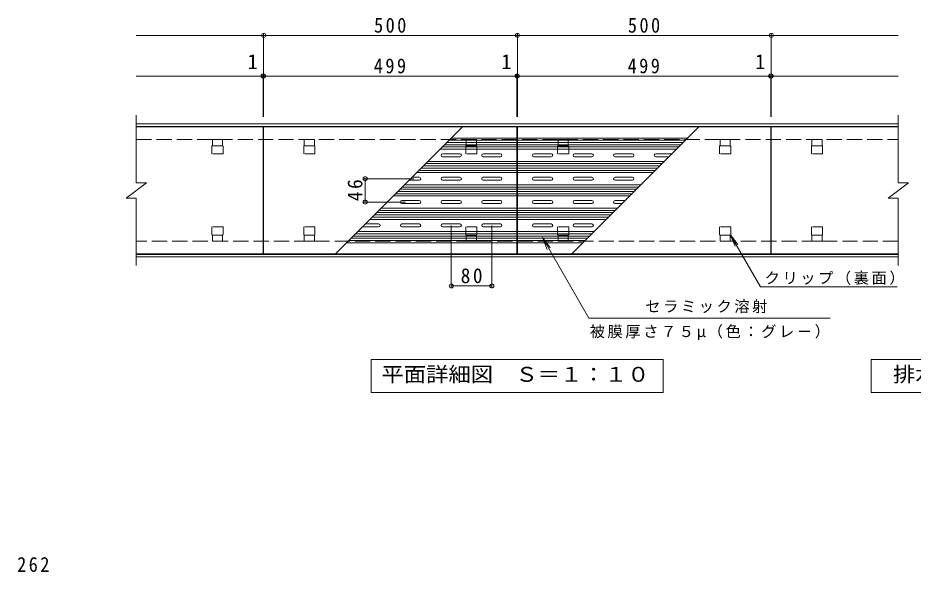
# Model space of a CAD drawing. Units: millimetres on the paper, enlarged 2 times, with parts at other scales. Extents: x -234 to 308, y -274 to 224.
# Drawn here: x -227.3 to 125.4, y 5.6 to 223.7 of the extents above; entities that cross this region are included whole.
import ezdxf
from ezdxf.enums import TextEntityAlignment as Align

# ---------------------------------------------------------------- set-up
doc = ezdxf.new("R2010")
doc.units = ezdxf.units.MM
doc.header["$LTSCALE"] = 2
doc.header["$PDMODE"] = 32
doc.header["$PDSIZE"] = 1.6
doc.linetypes.add('DASHED2', pattern=[3, 2, -1])
doc.linetypes.add('DASHED3', pattern=[4, 3, -1])
for name, color, linetype, lineweight in [('C-1', 2, 'Continuous', 9), ('C-2', 3, 'Continuous', 9), ('C-4', 7, 'Continuous', 9), ('C-5', 7, 'Continuous', 9), ('C-9', 4, 'DASHED2', 9), ('C-A', 3, 'Continuous', 9), ('D-4', 7, 'Continuous', 9)]:
    doc.layers.add(name, color=color, linetype=linetype, lineweight=lineweight)
doc.styles.add('ＭＳ ゴシック', font='')
doc.styles.get('ＭＳ ゴシック').set_extended_font_data('MS Gothic')

msp = doc.modelspace()

# ---------------------------------------------------------------- linework, layer by layer
at = {"layer": 'C-1'}
for p, q in [((-180.7, 182.043), (119.5, 182.043)), ((-180.7, 181.043), (119.5, 181.043)), ((119.5, 130.643), (-180.7, 130.643)), ((119.5, 129.643), (-180.7, 129.643))]:
    msp.add_line(p, q, dxfattribs=at)
at = {"layer": 'C-1', "linetype": 'DASHED3'}
for p, q in [((-180.7, 175.843), (119.5, 175.843)), ((119.5, 135.843), (-180.7, 135.843))]:
    msp.add_line(p, q, dxfattribs=at)
at = {"layer": 'C-2'}
for p, q in [((-180.7, 158.843), (-180.7, 185.443)), ((119.5, 185.443), (119.5, 158.843)), ((-130.7, 180.843), (-180.7, 180.843)), ((-130.7, 130.843), (-130.7, 180.843)), ((69.5, 180.843), (69.5, 130.843)), ((69.5, 180.843), (119.5, 180.843)), ((-184.7, 152.843), (-176.7, 158.843)), ((-180.7, 158.843), (-176.7, 158.843)), ((115.5, 152.843), (123.5, 158.843)), ((119.5, 158.843), (123.5, 158.843)), ((-184.7, 152.843), (-180.7, 152.843)), ((-180.7, 126.243), (-180.7, 152.843)), ((115.5, 152.843), (119.5, 152.843)), ((119.5, 152.843), (119.5, 126.243)), ((-130.7, 130.843), (-180.7, 130.843)), ((69.5, 130.843), (119.5, 130.843))]:
    msp.add_line(p, q, dxfattribs=at)
for points in [[(-130.5, 130.843), (-130.5, 180.843), (-30.7, 180.843), (-30.7, 130.843)], [(-30.5, 130.843), (-30.5, 180.843), (69.3, 180.843), (69.3, 130.843)]]:
    msp.add_lwpolyline(points, close=True, dxfattribs=at)
at = {"layer": 'C-4'}
for p, q in [((-180.7, 216.843), (119.5, 216.843)), ((-130.5, 184.843), (-130.5, 217.443)), ((-30.5, 184.843), (-30.5, 217.443)), ((69.5, 184.843), (69.5, 217.443)), ((-130.7, 184.843), (-130.7, 201.443)), ((-30.7, 184.843), (-30.7, 201.443)), ((69.3, 184.843), (69.3, 201.443)), ((-180.7, 200.843), (119.5, 200.843)), ((-71.301, 160.443), (-91.102, 160.443)), ((-90.502, 151.243), (-90.502, 160.443)), ((-74.613, 151.243), (-91.102, 151.243)), ((-56.6, 142.038), (-56.6, 117.643)), ((-40.6, 142.038), (-40.6, 117.643)), ((-56.6, 118.243), (-40.6, 118.243))]:
    msp.add_line(p, q, dxfattribs=at)
for p in [(-130.5, 216.843), (-30.5, 216.843), (69.5, 216.843), (-130.7, 200.843), (-130.5, 200.843), (-30.7, 200.843), (-30.5, 200.843), (69.3, 200.843), (69.5, 200.843), (-90.502, 160.443), (-90.502, 151.243), (-56.6, 118.243), (-40.6, 118.243)]:
    msp.add_point(p, dxfattribs=at)
at = {"layer": 'C-5'}
for p, q in [((53.3, 138.543), (56.344, 134.577)), ((53.3, 138.543), (55.213, 133.924)), ((-20.687, 137.235), (-17.643, 133.269)), ((-20.687, 137.235), (-18.773, 132.616)), ((-2.369, 105.508), (-20.687, 137.235)), ((-2.369, 105.508), (92.714, 105.508)), ((-88.1, 89.243), (26.9, 89.243)), ((-88.1, 76.243), (-88.1, 89.243))]:
    msp.add_line(p, q, dxfattribs=at)
for points in [[(53.3, 138.543), (65.258, 117.832), (119.085, 117.832)], [(26.9, 89.243), (26.9, 76.243), (-88.1, 76.243)]]:
    msp.add_lwpolyline(points, dxfattribs=at)
msp.add_lwpolyline([(108.912, 76.243), (108.912, 89.243), (223.913, 89.243), (223.913, 76.243)], close=True, dxfattribs=at)
at = {"layer": 'C-9'}
for p, q in [((-150.9, 173.143), (-150.9, 170.243)), ((-150.7, 173.426), (-150.7, 175.843)), ((-150.7, 175.843), (-146.7, 175.843)), ((-150.6, 173.443), (-146.8, 173.443)), ((-146.7, 173.426), (-146.7, 175.843)), ((-146.5, 173.143), (-146.5, 170.243)), ((-114.7, 173.143), (-114.7, 170.243)), ((-114.5, 173.426), (-114.5, 175.843)), ((-114.5, 175.843), (-110.5, 175.843)), ((-114.4, 173.443), (-110.6, 173.443)), ((-110.5, 173.426), (-110.5, 175.843)), ((-110.3, 173.143), (-110.3, 170.243)), ((-50.9, 173.143), (-50.9, 170.243)), ((-50.7, 173.426), (-50.7, 175.843)), ((-50.7, 175.843), (-46.7, 175.843)), ((-50.6, 173.443), (-46.8, 173.443)), ((-46.7, 173.426), (-46.7, 175.843)), ((-46.5, 173.143), (-46.5, 170.243)), ((-14.7, 173.143), (-14.7, 170.243)), ((-14.5, 173.426), (-14.5, 175.843)), ((-14.5, 175.843), (-10.5, 175.843)), ((-14.4, 173.443), (-10.6, 173.443)), ((-10.5, 173.426), (-10.5, 175.843)), ((-10.3, 173.143), (-10.3, 170.243)), ((49.1, 173.143), (49.1, 170.243)), ((49.3, 173.426), (49.3, 175.843)), ((49.3, 175.843), (53.3, 175.843)), ((49.4, 173.443), (53.2, 173.443)), ((53.3, 173.426), (53.3, 175.843)), ((53.5, 173.143), (53.5, 170.243)), ((85.3, 173.143), (85.3, 170.243)), ((85.5, 173.426), (85.5, 175.843)), ((85.5, 175.843), (89.5, 175.843)), ((85.6, 173.443), (89.4, 173.443)), ((89.5, 173.426), (89.5, 175.843)), ((89.7, 173.143), (89.7, 170.243)), ((-146.5, 170.243), (-150.9, 170.243)), ((-110.3, 170.243), (-114.7, 170.243)), ((-46.5, 170.243), (-50.9, 170.243)), ((-10.3, 170.243), (-14.7, 170.243)), ((53.5, 170.243), (49.1, 170.243)), ((89.7, 170.243), (85.3, 170.243)), ((-150.9, 138.543), (-150.9, 141.443)), ((-146.5, 141.443), (-150.9, 141.443)), ((-146.5, 138.543), (-146.5, 141.443)), ((-114.7, 138.543), (-114.7, 141.443)), ((-110.3, 141.443), (-114.7, 141.443)), ((-110.3, 138.543), (-110.3, 141.443)), ((-50.9, 138.543), (-50.9, 141.443)), ((-46.5, 141.443), (-50.9, 141.443)), ((-46.5, 138.543), (-46.5, 141.443)), ((-14.7, 138.543), (-14.7, 141.443)), ((-10.3, 141.443), (-14.7, 141.443)), ((-10.3, 138.543), (-10.3, 141.443)), ((49.1, 138.543), (49.1, 141.443)), ((53.5, 141.443), (49.1, 141.443)), ((53.5, 138.543), (53.5, 141.443)), ((85.3, 138.543), (85.3, 141.443)), ((89.7, 141.443), (85.3, 141.443)), ((89.7, 138.543), (89.7, 141.443)), ((-150.7, 138.261), (-150.7, 135.843)), ((-150.6, 138.243), (-146.8, 138.243)), ((-146.7, 138.261), (-146.7, 135.843)), ((-114.5, 138.261), (-114.5, 135.843)), ((-114.4, 138.243), (-110.6, 138.243)), ((-110.5, 138.261), (-110.5, 135.843)), ((-50.7, 138.261), (-50.7, 135.843)), ((-50.6, 138.243), (-46.8, 138.243)), ((-46.7, 138.261), (-46.7, 135.843)), ((-14.5, 138.261), (-14.5, 135.843)), ((-14.4, 138.243), (-10.6, 138.243)), ((-10.5, 138.261), (-10.5, 135.843)), ((49.3, 138.261), (49.3, 135.843)), ((49.4, 138.243), (53.2, 138.243)), ((53.3, 138.261), (53.3, 135.843)), ((85.5, 138.261), (85.5, 135.843)), ((85.6, 138.243), (89.4, 138.243)), ((89.5, 138.261), (89.5, 135.843)), ((-150.7, 135.843), (-146.7, 135.843)), ((-114.5, 135.843), (-110.5, 135.843)), ((-50.7, 135.843), (-46.7, 135.843)), ((-14.5, 135.843), (-10.5, 135.843)), ((49.3, 135.843), (53.3, 135.843)), ((85.5, 135.843), (89.5, 135.843))]:
    msp.add_line(p, q, dxfattribs=at)
for centre, start, end in [((-150.6, 173.143), 90, 180), ((-146.8, 173.143), 0, 90), ((-114.4, 173.143), 90, 180), ((-110.6, 173.143), 0, 90), ((-50.6, 173.143), 90, 180), ((-46.8, 173.143), 0, 90), ((-14.4, 173.143), 90, 180), ((-10.6, 173.143), 0, 90), ((49.4, 173.143), 90, 180), ((53.2, 173.143), 0, 90), ((85.6, 173.143), 90, 180), ((89.4, 173.143), 0, 90), ((-150.6, 138.543), 180, 270), ((-146.8, 138.543), 270, 0), ((-114.4, 138.543), 180, 270), ((-110.6, 138.543), 270, 0), ((-50.6, 138.543), 180, 270), ((-46.8, 138.543), 270, 0), ((-14.4, 138.543), 180, 270), ((-10.6, 138.543), 270, 0), ((49.4, 138.543), 180, 270), ((53.2, 138.543), 270, 0), ((85.6, 138.543), 180, 270), ((89.4, 138.543), 270, 0)]:
    msp.add_arc(centre, 0.3, start, end, dxfattribs=at)
at = {"layer": 'C-A'}
for p, q in [((-52.169, 180.843), (-102.169, 130.843)), ((40.969, 180.843), (-9.031, 130.843)), ((-56.569, 176.443), (-30.7, 176.443)), ((36.569, 176.443), (-30.5, 176.443)), ((-60.089, 172.923), (-30.7, 172.923)), ((-59.209, 173.803), (-30.7, 173.803)), ((-58.329, 174.683), (-30.7, 174.683)), ((-57.449, 175.563), (-30.7, 175.563)), ((35.689, 175.563), (-30.5, 175.563)), ((34.809, 174.683), (-30.5, 174.683)), ((33.929, 173.803), (-30.5, 173.803)), ((33.049, 172.923), (-30.5, 172.923)), ((-60.969, 172.043), (-30.7, 172.043)), ((-60, 170.243), (-53.2, 170.243)), ((-44, 170.243), (-37.2, 170.243)), ((32.169, 172.043), (-30.5, 172.043)), ((-17.2, 170.243), (-24, 170.243)), ((-1.2, 170.243), (-8, 170.243)), ((14.8, 170.243), (8, 170.243)), ((30.369, 170.243), (24, 170.243)), ((-66.649, 166.363), (-30.7, 166.363)), ((-65.769, 167.243), (-30.7, 167.243)), ((-60, 169.043), (-53.2, 169.043)), ((-44, 169.043), (-37.2, 169.043)), ((27.369, 167.243), (-30.5, 167.243)), ((26.489, 166.363), (-30.5, 166.363)), ((-17.2, 169.043), (-24, 169.043)), ((-1.2, 169.043), (-8, 169.043)), ((14.8, 169.043), (8, 169.043)), ((29.169, 169.043), (24, 169.043)), ((-70.169, 162.843), (-30.7, 162.843)), ((-69.289, 163.723), (-30.7, 163.723)), ((-68.409, 164.603), (-30.7, 164.603)), ((-67.529, 165.483), (-30.7, 165.483)), ((25.609, 165.483), (-30.5, 165.483)), ((24.729, 164.603), (-30.5, 164.603)), ((23.849, 163.723), (-30.5, 163.723)), ((22.969, 162.843), (-30.5, 162.843)), ((-73.169, 159.843), (-69.2, 159.843)), ((-71.969, 161.043), (-69.2, 161.043)), ((-60, 161.043), (-53.2, 161.043)), ((-60, 159.843), (-53.2, 159.843)), ((-44, 161.043), (-37.2, 161.043)), ((-44, 159.843), (-37.2, 159.843)), ((-17.2, 161.043), (-24, 161.043)), ((-17.2, 159.843), (-24, 159.843)), ((-1.2, 161.043), (-8, 161.043)), ((-1.2, 159.843), (-8, 159.843)), ((14.8, 161.043), (8, 161.043)), ((14.8, 159.843), (8, 159.843)), ((-77.609, 155.403), (-30.7, 155.403)), ((-76.729, 156.283), (-30.7, 156.283)), ((-75.849, 157.163), (-30.7, 157.163)), ((-74.969, 158.043), (-30.7, 158.043)), ((18.169, 158.043), (-30.5, 158.043)), ((17.289, 157.163), (-30.5, 157.163)), ((16.409, 156.283), (-30.5, 156.283)), ((15.529, 155.403), (-30.5, 155.403)), ((-79.369, 153.643), (-30.7, 153.643)), ((-78.489, 154.523), (-30.7, 154.523)), ((-76, 151.843), (-69.2, 151.843)), ((-60, 151.843), (-53.2, 151.843)), ((-44, 151.843), (-37.2, 151.843)), ((14.649, 154.523), (-30.5, 154.523)), ((13.769, 153.643), (-30.5, 153.643)), ((-17.2, 151.843), (-24, 151.843)), ((-1.2, 151.843), (-8, 151.843)), ((11.969, 151.843), (8, 151.843)), ((-84.169, 148.843), (-30.7, 148.843)), ((-76, 150.643), (-69.2, 150.643)), ((-60, 150.643), (-53.2, 150.643)), ((-44, 150.643), (-37.2, 150.643)), ((8.969, 148.843), (-30.5, 148.843)), ((-17.2, 150.643), (-24, 150.643)), ((-1.2, 150.643), (-8, 150.643)), ((10.769, 150.643), (8, 150.643)), ((-87.689, 145.323), (-30.7, 145.323)), ((-86.809, 146.203), (-30.7, 146.203)), ((-85.929, 147.083), (-30.7, 147.083)), ((-85.049, 147.963), (-30.7, 147.963)), ((8.089, 147.963), (-30.5, 147.963)), ((7.209, 147.083), (-30.5, 147.083)), ((6.329, 146.203), (-30.5, 146.203)), ((5.449, 145.323), (-30.5, 145.323)), ((-91.569, 141.443), (-85.2, 141.443)), ((-90.369, 142.643), (-85.2, 142.643)), ((-88.569, 144.443), (-30.7, 144.443)), ((-76, 142.643), (-69.2, 142.643)), ((-76, 141.443), (-69.2, 141.443)), ((-60, 142.643), (-53.2, 142.643)), ((-60, 141.443), (-53.2, 141.443)), ((-44, 142.643), (-37.2, 142.643)), ((-44, 141.443), (-37.2, 141.443)), ((4.569, 144.443), (-30.5, 144.443)), ((-17.2, 142.643), (-24, 142.643)), ((-17.2, 141.443), (-24, 141.443)), ((-1.2, 142.643), (-8, 142.643)), ((-1.2, 141.443), (-8, 141.443)), ((-95.129, 137.883), (-30.7, 137.883)), ((-94.249, 138.763), (-30.7, 138.763)), ((-93.369, 139.643), (-30.7, 139.643)), ((-0.231, 139.643), (-30.5, 139.643)), ((-1.111, 138.763), (-30.5, 138.763)), ((-1.991, 137.883), (-30.5, 137.883)), ((-97.769, 135.243), (-30.7, 135.243)), ((-96.889, 136.123), (-30.7, 136.123)), ((-96.009, 137.003), (-30.7, 137.003)), ((-2.871, 137.003), (-30.5, 137.003)), ((-3.751, 136.123), (-30.5, 136.123)), ((-4.631, 135.243), (-30.5, 135.243))]:
    msp.add_line(p, q, dxfattribs=at)
for centre, start, end in [((-60, 169.643), 90, 270), ((-53.2, 169.643), 270, 90), ((-44, 169.643), 90, 270), ((-37.2, 169.643), 270, 90), ((-24, 169.643), 90, 270), ((-17.2, 169.643), 270, 90), ((-8, 169.643), 90, 270), ((-1.2, 169.643), 270, 90), ((8, 169.643), 90, 270), ((14.8, 169.643), 270, 90), ((24, 169.643), 90, 270), ((-69.2, 160.443), 270, 90), ((-60, 160.443), 90, 270), ((-53.2, 160.443), 270, 90), ((-44, 160.443), 90, 270), ((-37.2, 160.443), 270, 90), ((-24, 160.443), 90, 270), ((-17.2, 160.443), 270, 90), ((-8, 160.443), 90, 270), ((-1.2, 160.443), 270, 90), ((8, 160.443), 90, 270), ((14.8, 160.443), 270, 90), ((-76, 151.243), 90, 270), ((-69.2, 151.243), 270, 90), ((-60, 151.243), 90, 270), ((-53.2, 151.243), 270, 90), ((-44, 151.243), 90, 270), ((-37.2, 151.243), 270, 90), ((-24, 151.243), 90, 270), ((-17.2, 151.243), 270, 90), ((-8, 151.243), 90, 270), ((-1.2, 151.243), 270, 90), ((8, 151.243), 90, 270), ((-85.2, 142.043), 270, 90), ((-76, 142.043), 90, 270), ((-69.2, 142.043), 270, 90), ((-60, 142.043), 90, 270), ((-53.2, 142.043), 270, 90), ((-44, 142.043), 90, 270), ((-37.2, 142.043), 270, 90), ((-24, 142.043), 90, 270), ((-17.2, 142.043), 270, 90), ((-8, 142.043), 90, 270), ((-1.2, 142.043), 270, 90)]:
    msp.add_arc(centre, 0.6, start, end, dxfattribs=at)

# ---------------------------------------------------------------- texts
at = {"layer": 'C-4', "color": 2, "style": 'ＭＳ ゴシック'}
for p in [(-136.84, 201.843), (-36.84, 201.843), (63.16, 201.843)]:
    msp.add_text('1', height=5.865, dxfattribs=at).set_placement(p, align=Align.BOTTOM_LEFT)
at = {"layer": 'C-4', "color": 2, "char_height": 5.865, "attachment_point": 7, "style": 'ＭＳ ゴシック'}
for s, insert in [('\\T1.27;\\W0.9;500', (-87, 217.843)), ('\\T1.27;\\W0.9;500', (13, 217.843)), ('\\T1.27;\\W0.9;499', (-87.1, 201.843)), ('\\T1.27;\\W0.9;499', (12.9, 201.843)), ('\\T1.27;\\W0.95;80', (-52.85, 119.243))]:
    msp.add_mtext(s, dxfattribs=dict(at, insert=insert))
at = {"layer": 'C-4', "color": 2, "insert": (-91.502, 151.593), "char_height": 5.865, "attachment_point": 7, "rotation": 90, "style": 'ＭＳ ゴシック'}
msp.add_mtext('\\T1.27;\\W0.95;46', dxfattribs=at)
at = {"layer": 'C-5', "color": 2, "style": 'ＭＳ ゴシック', "width": 1.1}
for s, p in [('平面詳細図\u3000Ｓ＝１：１０', (-84.1, 78.743)), ('排水穴詳細\u3000Ｓ＝１：２', (117.413, 78.743))]:
    msp.add_text(s, height=5.865, dxfattribs=at).set_placement(p, align=Align.BOTTOM_LEFT)
at = {"layer": 'C-5', "char_height": 4.399, "attachment_point": 7, "style": 'ＭＳ ゴシック'}
for s, insert in [('\\T1.17;クリップ（裏面）', (66.887, 118.606)), ('\\T1.17;セラミック溶射', (19.839, 107.508)), ('\\T1.17;被膜厚さ７５μ（色：グレ－）', (-2.042, 96.913))]:
    msp.add_mtext(s, dxfattribs=dict(at, insert=insert))
at = {"layer": 'D-4', "color": 2, "insert": (-227.61, 5.601), "char_height": 5.865, "attachment_point": 7, "style": 'ＭＳ ゴシック'}
msp.add_mtext('\\T1.27;\\W0.9;262', dxfattribs=at)

doc.saveas('drawing.dxf')
